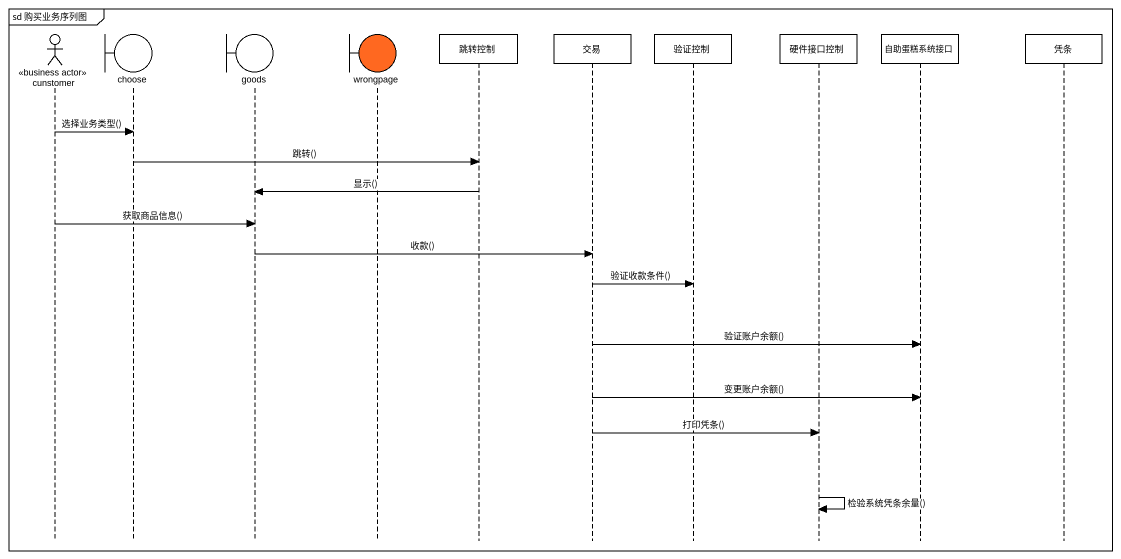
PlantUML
@startuml
mainframe sd 购买业务序列图
hide footbox
actor cunstomer <<business actor>>
boundary choose
boundary goods
boundary wrongpage #FF6820
participant 跳转控制
participant 交易
participant 验证控制
participant 硬件接口控制
participant 自助蛋糕系统接口
participant 凭条

cunstomer -> choose : 选择业务类型()
choose -> 跳转控制 : 跳转()
跳转控制 -> goods : 显示()
cunstomer -> goods : 获取商品信息()
goods -> 交易 : 收款()
交易 -> 验证控制 : 验证收款条件()
交易 -> 自助蛋糕系统接口 : 验证账户余额()
交易 -> 自助蛋糕系统接口 : 变更账户余额()
交易 -> 硬件接口控制 : 打印凭条()
硬件接口控制 -> 硬件接口控制 : 检验系统凭条余量()
@enduml
